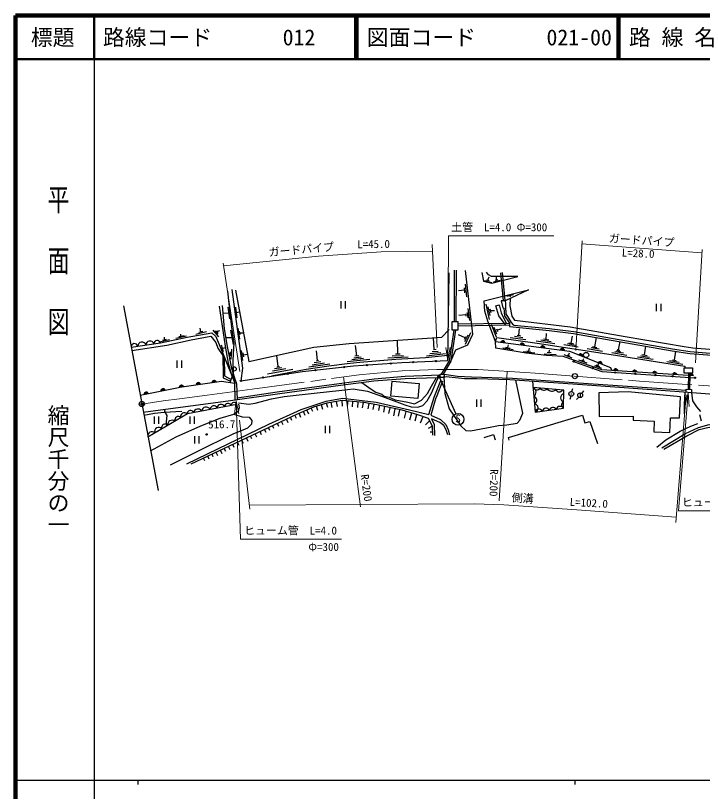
# Model space of a CAD drawing. Units: millimetres, scale not verified. Extents: x 40000 to 168222487, y 20000 to 95225744.
# Drawn here: x 40000 to 197222, y 202409 to 380000 of the extents above; entities that cross this region are included whole.
import ezdxf
from ezdxf.enums import TextEntityAlignment as Align

# ---------------------------------------------------------------- set-up
doc = ezdxf.new("R2010")
doc.units = ezdxf.units.MM
doc.header["$LTSCALE"] = 1000
doc.header["$PDMODE"] = 32
doc.header["$PDSIZE"] = 500
doc.linetypes.add('CHAIN', pattern=[18.5, 12, -1.5, 3.5, -1.5])
for name, color, linetype, lineweight in [('M-BGD', 7, 'Continuous', 25), ('M-BGD-EXST', 7, 'Continuous', 25), ('M-BMK', 2, 'CHAIN', 13), ('M-BMK-OTRS', 5, 'Continuous', 25), ('M-BMK-SRVR', 3, 'Continuous', 25), ('M-STR-HTXT', 7, 'Continuous', 13), ('M-TTL', 2, 'Continuous', 140), ('M-TTL-BAND', 7, 'Continuous', 25), ('M-TTL-LINE', 7, 'Continuous', 50)]:
    doc.layers.add(name, color=color, linetype=linetype, lineweight=lineweight)
doc.layers.add('M-OTRS', color=6, linetype='Continuous')
doc.layers.add('M-TTL-TXT', color=7, linetype='Continuous')
doc.styles.add('@ＭＳ ゴシック', font='')
doc.styles.add('ＭＳ ゴシック', font='')
doc.styles.get('@ＭＳ ゴシック').set_extended_font_data('@MS Gothic')
doc.styles.get('ＭＳ ゴシック').set_extended_font_data('MS Gothic')

# ---------------------------------------------------------------- blocks, each defined once
blk = doc.blocks.new('open_arrow')
at = {"color": 0, "linetype": 'Continuous', "lineweight": -2}
blk.add_lwpolyline([(7.5, 1.25), (0, 0), (7.5, -1.25)], dxfattribs=at)

msp = doc.modelspace()

# ---------------------------------------------------------------- hatches: boundary and pattern name
at = {"layer": 'M-BGD'}
for points in [[(152038, 305094, 0.82183), (151055, 305220)], [(156454, 304529, 0.82183), (155471, 304654)], [(161158, 303927, 0.82183), (160175, 304053)], [(165659, 303351, 0.82183), (164676, 303477)], [(169877, 301967, 0.82183), (168959, 302339)], [(174264, 300194, 0.82183), (173346, 300566)], [(177880, 298680, 0.82183), (176892, 298747)], [(182227, 298386, 0.82183), (181239, 298453)], [(186773, 298078, 0.82183), (185784, 298145)], [(191379, 297766, 0.82183), (190391, 297833)], [(195172, 297508, 0.82183), (194183, 297575)], [(78467, 295099, 0.82183), (77489, 294935)], [(82313, 295640, 0.82183), (81332, 295502)], [(85924, 296147, 0.82183), (84943, 296009)], [(70386, 293518, 0.82183), (69414, 293325)], [(74235, 294283, 0.82183), (73263, 294090)]]:
    msp.add_hatch(color=256, dxfattribs=at).paths.add_polyline_path(points)
h = msp.add_hatch(color=256, dxfattribs=at)
edge = h.paths.add_edge_path()
edge.add_ellipse((167195, 293403), major_axis=(30.8, -39.4), ratio=1, start_angle=127.49261, end_angle=-52.50739)
at = {"layer": 'M-BGD-EXST'}
msp.add_hatch(color=256, dxfattribs=at).paths.add_polyline_path([(137175, 297328, 1), (136675, 297328, 1)])

# ---------------------------------------------------------------- linework, layer by layer
at = {"layer": 'M-BGD'}
for p, q in [((140432, 309944), (140493, 321742)), ((140832, 309944), (140893, 321740)), ((148123, 319428), (148370, 320173)), ((150103, 319488), (150101, 320267)), ((151699, 314708), (151086, 321136)), ((152097, 314746), (151484, 321174)), ((142926, 318485), (143243, 315583)), ((147318, 319356), (148904, 318922)), ((147821, 319526), (148424, 319329)), ((149408, 319038), (150907, 319397)), ((149796, 319417), (150410, 319559)), ((142734, 317117), (141391, 316984)), ((142692, 317684), (142776, 316550)), ((152441, 315764), (153972, 316144)), ((114425, 314602), (114425, 312925)), ((115425, 314602), (115425, 312925)), ((153105, 315929), (153183, 315634)), ((88599, 313262), (88972, 310556)), ((90317, 313253), (90641, 310774)), ((143527, 312964), (143927, 310179)), ((147659, 313948), (148388, 310451)), ((148123, 313338), (148533, 311325)), ((148586, 312862), (148745, 312067)), ((186659, 313988), (186659, 312312)), ((187659, 313988), (187659, 312312)), ((88786, 311909), (87530, 311794)), ((90479, 312014), (91282, 312164)), ((143085, 311463), (141491, 311313)), ((143076, 311747), (143093, 311180)), ((143377, 311997), (143527, 310829)), ((148666, 312464), (149633, 312491)), ((141232, 309404), (153020, 309613)), ((141232, 309004), (153027, 309213)), ((148853, 309387), (149966, 306473)), ((81265, 307073), (83702, 307654)), ((81942, 307522), (82899, 307743)), ((82421, 307632), (82266, 308419)), ((85184, 307963), (86421, 306492)), ((85663, 307845), (86311, 307080)), ((86024, 307831), (86296, 307485)), ((86160, 307658), (86789, 307926)), ((89231, 307989), (89833, 304737)), ((90883, 308417), (91243, 305956)), ((91216, 307752), (91333, 306971)), ((91274, 307362), (92170, 307415)), ((142983, 304755), (144231, 307456)), ((149502, 308685), (150112, 307162)), ((150072, 308301), (150310, 307678)), ((150191, 307990), (151291, 308394)), ((155167, 306811), (155319, 308274)), ((73275, 305421), (75256, 305821)), ((73697, 305734), (74520, 305909)), ((74109, 305821), (74105, 306411)), ((76677, 306134), (79161, 306673)), ((77347, 306527), (78585, 306775)), ((77848, 306628), (77813, 307110)), ((89553, 306249), (88179, 306252)), ((127515, 302557), (127417, 305708)), ((135835, 303582), (135658, 306256)), ((142885, 306214), (141398, 306924)), ((142722, 305926), (143048, 306501)), ((142841, 305406), (143580, 306924)), ((153226, 306301), (156830, 305838)), ((154193, 306592), (156101, 306314)), ((154776, 306857), (155558, 306765)), ((159167, 305557), (163407, 304921)), ((160240, 305742), (162559, 305385)), ((160850, 305981), (162069, 305795)), ((161460, 305888), (161539, 307225)), ((167155, 304999), (167467, 306614)), ((172567, 304150), (172941, 306298)), ((87591, 303062), (87113, 304560)), ((87352, 303811), (87872, 304027)), ((118087, 302144), (117791, 304458)), ((151505, 303910), (153906, 303533)), ((152121, 304086), (153189, 303885)), ((152655, 303985), (152812, 304626)), ((157458, 303238), (157602, 303885)), ((165479, 304707), (168805, 304164)), ((166314, 304906), (168169, 304561)), ((166645, 305091), (167665, 304906)), ((170824, 303779), (174362, 303210)), ((171738, 303991), (173541, 303687)), ((172083, 304243), (173050, 304057)), ((178031, 303486), (178355, 305359)), ((183945, 302306), (184295, 304330)), ((89180, 302581), (88811, 302662)), ((89156, 302108), (89205, 303055)), ((89390, 301357), (89513, 303608)), ((92033, 301044), (91740, 303368)), ((92274, 301895), (92134, 302809)), ((92204, 302352), (93087, 302517)), ((100129, 299640), (99793, 302210)), ((109123, 301059), (108857, 303228)), ((117639, 302106), (118535, 302182)), ((126224, 302113), (128795, 302213)), ((126966, 302534), (128063, 302579)), ((134059, 302126), (138405, 302620)), ((134815, 302660), (137367, 302912)), ((135390, 303093), (136701, 303214)), ((135683, 303567), (136278, 303627)), ((156194, 303118), (158885, 302817)), ((157037, 303294), (157879, 303181)), ((161004, 302590), (163720, 302414)), ((161696, 302929), (162601, 302841)), ((162149, 302885), (162224, 303432)), ((165480, 302389), (167316, 301672)), ((166235, 302338), (166888, 302062)), ((166562, 302200), (166750, 302778)), ((176461, 302851), (179893, 302294)), ((177176, 303102), (179124, 302785)), ((177534, 303314), (178475, 303142)), ((177719, 303539), (178342, 303433)), ((182361, 301922), (185899, 301353)), ((183063, 302147), (185131, 301790)), ((183355, 302412), (184534, 302200)), ((190786, 301146), (191096, 303168)), ((76954, 301062), (76954, 299385)), ((77954, 301062), (77954, 299385)), ((107157, 299602), (111909, 300300)), ((107901, 300057), (110694, 300527)), ((108372, 300558), (109905, 300816)), ((108873, 301013), (109373, 301104)), ((115924, 300786), (121085, 301362)), ((117002, 301271), (119643, 301605)), ((117442, 301681), (119097, 301848)), ((125248, 301682), (129836, 301903)), ((168843, 301180), (170729, 300514)), ((169484, 301154), (170251, 300878)), ((169867, 301016), (170062, 301506)), ((173243, 299854), (173505, 300501)), ((189031, 300808), (192714, 300226)), ((189680, 301033), (191866, 300663)), ((190382, 301232), (191191, 301060)), ((97685, 298024), (103483, 299086)), ((98808, 298646), (101844, 299192)), ((99263, 299177), (100979, 299481)), ((99825, 299572), (100432, 299708)), ((172476, 299910), (174136, 299320)), ((172828, 300023), (173658, 299684)), ((122077, 296791), (115216, 295888)), ((129165, 297369), (122077, 296791)), ((137189, 297687), (129165, 297369)), ((194040, 298113), (193941, 294460)), ((194302, 294420), (194395, 298113)), ((90270, 292028), (90215, 295856)), ((115216, 295888), (99868, 293803)), ((99868, 293803), (90691, 292403)), ((167334, 293936), (167522, 294662)), ((169229, 293649), (169247, 292549)), ((169582, 293528), (170053, 294112)), ((111448, 290322), (111170, 291262)), ((112489, 290280), (112275, 291473)), ((113700, 290550), (113496, 291691)), ((114798, 290607), (114768, 291919)), ((116010, 290607), (116126, 291785)), ((117107, 290451), (117228, 291676)), ((118312, 290321), (118434, 291557)), ((119424, 290222), (119644, 291440)), ((145489, 292114), (145489, 290437)), ((146489, 292114), (146489, 290437)), ((167057, 292871), (166869, 292145)), ((168893, 292671), (168423, 292087)), ((107123, 288766), (106706, 289742)), ((108021, 289350), (107676, 290156)), ((109153, 289567), (108854, 290575)), ((110322, 289809), (109995, 290914)), ((120707, 289965), (120932, 291207)), ((121875, 289837), (122086, 290998)), ((123130, 289581), (123377, 290742)), ((124270, 289210), (124544, 290493)), ((125425, 288882), (125715, 290244)), ((126565, 288398), (126905, 289990)), ((127671, 288281), (127986, 289760)), ((71740, 288257), (71740, 286580)), ((72740, 288257), (72740, 286580)), ((79902, 288221), (79902, 286544)), ((80902, 288221), (80902, 286544)), ((103274, 287284), (102909, 288056)), ((104272, 287768), (103912, 288530)), ((105298, 288010), (104890, 288966)), ((106254, 288495), (105873, 289386)), ((128996, 287882), (129422, 289389)), ((130251, 287469), (130692, 289031)), ((131462, 287255), (131870, 288698)), ((132688, 286785), (133290, 288197)), ((197008, 287187), (196640, 288584)), ((99148, 285499), (98847, 286136)), ((100252, 285945), (99922, 286644)), ((101236, 286344), (100880, 287097)), ((102362, 286814), (101982, 287618)), ((110874, 286075), (110874, 284398)), ((111874, 286075), (111874, 284398)), ((133843, 286286), (134749, 287267)), ((134513, 285588), (135390, 286050)), ((95242, 283476), (94824, 284234)), ((96297, 284060), (95961, 284771)), ((97338, 284530), (96993, 285259)), ((98193, 285014), (97879, 285678)), ((134926, 284733), (135446, 284751)), ((80976, 283712), (80976, 282036)), ((81976, 283712), (81976, 282036)), ((92187, 282059), (91828, 282818)), ((93261, 282521), (92885, 283317)), ((94102, 283134), (93809, 283754)), ((88096, 280193), (87763, 280896)), ((89122, 280591), (88756, 281365)), ((90020, 281147), (89705, 281814)), ((91203, 281560), (90832, 282347)), ((84332, 278469), (84021, 279127)), ((85259, 278967), (84971, 279576)), ((86285, 279209), (85904, 280017)), ((87283, 279680), (86901, 280488)), ((83349, 278055), (83058, 278671))]:
    msp.add_line(p, q, dxfattribs=at)
for points in [[(139661, 300867), (140738, 303459), (143517, 304665), (144684, 307102), (143010, 321670)], [(89518, 317294), (91924, 299276), (91581, 296406), (105646, 298493), (117374, 299792), (128397, 300561), (138918, 301043), (139251, 321090)], [(146749, 321166), (147073, 319173), (148981, 318730), (154929, 320280), (148913, 320263), (148249, 320667), (147799, 321226)], [(89138, 296020), (89890, 298208), (89821, 301110), (90061, 305057), (89495, 308643), (89211, 311265), (88559, 316884)], [(90345, 317170), (93408, 300802), (108297, 304085), (116357, 304973), (137598, 306385), (139228, 308161)], [(149884, 305369), (148082, 310068), (147397, 312324), (147289, 314716), (157417, 317218), (152037, 314733), (151145, 314667), (151541, 313132), (151789, 313017), (151888, 311300), (153020, 309613), (153027, 309213), (153027, 308808), (162113, 307925), (167696, 307212), (175009, 305938), (190301, 303290), (194365, 302667), (204473, 301855), (220604, 300588), (231984, 299665)], [(152095, 314760), (152130, 314046), (152148, 313346), (152212, 311735), (153468, 309753), (153907, 309246), (154011, 309165), (162164, 308372), (167763, 307657), (175086, 306382), (190373, 303734), (194417, 303114), (204509, 302304), (220640, 301037), (231981, 300117)], [(153218, 315279), (153135, 313549), (153625, 311159), (154193, 310271), (166924, 308732), (179511, 306541), (192997, 304224), (195031, 303956), (206509, 303031), (223707, 301673), (230192, 301222), (230536, 301807), (230943, 315452)], [(86632, 313464), (87946, 304328), (88689, 300448), (89345, 297971), (90455, 296260), (89476, 299226), (88506, 304234), (87852, 308270), (87362, 313635)], [(152139, 309197), (150614, 311299), (149938, 313524), (150667, 313789), (151157, 311921), (152296, 309600)], [(66458, 304095), (73178, 305105), (79269, 306365), (84939, 307391), (85872, 306575), (87492, 302474), (90215, 295856)], [(140299, 307996), (139276, 301004), (137416, 297888)], [(140694, 307996), (139661, 300867), (137882, 297888)], [(66601, 303331), (74624, 304570), (80176, 305796), (84671, 306644), (85871, 305181), (86336, 303852), (87424, 302167)], [(149884, 305369), (150120, 306336), (159398, 304997), (177338, 302238), (193208, 299727), (193208, 299349)], [(195172, 297508), (174196, 298930), (165325, 301981), (161561, 302212), (156852, 302741), (149918, 303892), (149884, 305369), (166823, 303202), (176146, 299434), (176473, 298776)], [(87417, 302664), (87500, 297041), (89230, 296288)], [(138937, 302196), (133843, 301645), (127032, 301242), (118783, 300555), (115921, 300277), (111686, 299736), (106551, 298971), (98614, 297450)], [(87728, 301899), (87793, 297567), (89381, 296727)], [(167736, 300830), (174224, 298524), (195492, 297103)], [(69248, 289250), (89213, 291874), (100494, 293514), (114351, 295390), (122036, 296373), (129207, 296902), (136535, 297135), (138579, 297366), (142725, 296959), (145602, 296903), (153167, 296662), (169776, 295541), (190881, 294038), (214748, 292227)], [(91054, 291369), (93406, 291076), (94828, 291283), (98614, 292290), (101494, 292805), (108326, 293603), (114668, 294247), (117249, 294585), (120587, 294029), (123999, 292819), (129078, 290880), (130524, 290450), (132073, 290329), (133192, 290725), (134175, 291781), (135169, 293554), (136511, 296610), (136839, 297169)], [(119233, 296014), (121375, 294504), (122463, 293769), (123831, 293343), (124405, 292917), (125523, 292637), (126876, 292079), (129759, 291505), (131303, 291108), (132907, 291990), (134289, 293460), (135201, 295180), (136311, 297128)], [(138040, 297305), (138290, 293502), (139240, 289989), (141893, 286126), (143044, 284994), (144093, 284947), (148978, 285896), (150530, 286143), (152429, 286341), (154806, 286737), (155450, 287381), (156077, 289030), (154524, 296571)], [(138118, 297888), (141153, 297446), (144382, 297272), (153747, 296967), (168828, 295962), (193491, 294228)], [(68516, 293147), (78058, 295042), (87161, 296321), (90215, 295856)], [(79244, 277413), (97953, 286503), (105345, 289842), (111103, 291761), (114797, 292401), (122537, 291497), (130178, 289728), (134618, 288659), (135792, 292669), (137373, 296455)], [(90455, 296260), (90553, 295702), (90705, 292091)], [(137744, 296299), (136397, 292942), (136151, 292293), (135058, 288512), (137291, 287567), (138447, 286367), (139009, 285194), (139332, 284050)], [(158307, 296315), (158906, 289227), (165434, 290168), (165464, 294234), (158429, 294871)], [(193220, 293861), (193037, 291005), (193019, 288839)], [(193457, 293843), (193516, 294506), (194719, 294375), (194672, 293750)], [(194732, 293746), (194905, 291848), (195835, 290478), (196753, 289360)], [(135472, 283992), (135403, 286025), (134490, 287758), (132090, 288636), (128493, 289651), (122686, 290889), (119681, 291434), (114768, 291919), (111280, 291295), (108211, 290385), (104290, 288709), (80138, 277291)], [(70318, 283556), (79389, 288935), (90618, 291073)], [(74138, 289893), (74071, 289377), (74654, 288472), (74485, 287046), (74563, 286073)], [(89948, 288764), (91017, 289523), (91268, 290251), (91143, 291029)], [(69382, 288539), (71773, 288961), (74006, 289200), (78093, 289439)], [(70917, 280370), (76760, 283551), (82381, 286090), (86867, 287846), (89948, 288764), (91840, 288170), (93462, 288089), (94056, 287279), (94029, 286468), (93056, 285523), (92056, 285091), (89921, 284226), (84278, 281528), (75397, 277064)], [(152988, 282850), (152825, 283451), (169793, 288567), (170283, 286754), (171408, 287098), (173186, 282018)], [(138905, 284004), (138569, 285182), (138061, 286152), (137079, 286891), (135230, 287665), (135819, 286406), (135900, 283865)], [(186799, 281213), (188833, 282858), (192101, 284845), (194569, 286033), (196123, 286650)], [(187901, 281089), (193329, 284367), (196297, 285714), (198718, 286436), (201823, 286143), (204932, 285134), (208883, 282442), (211136, 280960), (212846, 279920), (215037, 279318), (218085, 279245), (224653, 280043), (250563, 283344), (258870, 284461), (264214, 284989), (270383, 285595), (277716, 285927), (284447, 286080), (291509, 286258), (295876, 286066), (300396, 285363), (303557, 285305)], [(188371, 280721), (193644, 283769), (196441, 285245), (198786, 285752), (201751, 285643), (204632, 284522), (208583, 281923), (210775, 280390), (212629, 279397), (215028, 278799), (218117, 278711), (224737, 279374), (250651, 282675), (258948, 283790), (264262, 284426), (270431, 284921), (277684, 285356), (284400, 285611), (291509, 285725), (295809, 285394), (300313, 284906), (303450, 284920)], [(147261, 283410), (149361, 284072), (149768, 282901)]]:
    msp.add_lwpolyline(points, dxfattribs=at)
for points in [[(139946, 309944), (141232, 309944), (141232, 307996), (139946, 307996)], [(193014, 299349), (194917, 299349), (194917, 298113), (193014, 298113)], [(137188, 297888), (138118, 297888), (138118, 297171), (137188, 297171)], [(126188, 296301), (132360, 295781), (132069, 292325), (125897, 292846)], [(173506, 293642), (173598, 288242), (181336, 288324), (181346, 287406), (186141, 287175), (186056, 284751), (189785, 284596), (189940, 287956), (191968, 287937), (192181, 292707), (180201, 293904)]]:
    msp.add_lwpolyline(points, close=True, dxfattribs=at)
for centre, radius in [((170597, 302301), 600), ((120453, 300006), 150), ((125893, 300386), 150), ((131003, 300680), 150), ((136241, 300920), 150), ((167736, 300830), 150), ((90026, 299115), 500), ((108649, 298826), 150), ((115210, 299552), 150), ((172068, 299291), 150), ((177247, 298322), 150), ((96645, 297158), 150), ((102331, 298001), 150), ((181867, 298014), 150), ((186415, 297710), 150), ((190425, 297442), 150), ((195492, 297103), 150), ((91581, 296406), 150), ((167195, 293403), 550), ((167195, 293403), 50), ((169238, 293099), 550), ((83719, 284145), 150)]:
    msp.add_circle(centre, radius, dxfattribs=at)
for centre, radius, start, end in [((70758, 304572), 940, 18.79806, 178.30478), ((72439, 304821), 792, 21.01304, 176.08981), ((151534, 305060), 505, 3.87869, 161.53688), ((67225, 304143), 769, 13.53474, 183.56812), ((68916, 304325), 943, 16.97988, 180.12298), ((155950, 304495), 505, 3.87869, 161.53688), ((160654, 303893), 505, 3.87869, 161.53688), ((165155, 303317), 505, 3.87869, 161.53688), ((169381, 302062), 505, 349.16416, 146.82235), ((173768, 300289), 505, 349.16416, 146.82235), ((177380, 298616), 505, 7.29392, 164.95211), ((181726, 298322), 505, 7.29392, 164.95211), ((186272, 298014), 505, 7.29392, 164.95211), ((190878, 297701), 505, 7.29392, 164.95211), ((194671, 297444), 505, 7.29392, 164.95211), ((77994, 294921), 505, 20.7251, 178.38329), ((81836, 295474), 505, 19.16849, 176.82668), ((85447, 295981), 505, 19.16849, 176.82668), ((157906, 293769), 1219, 305.06229, 64.59588), ((69919, 293326), 505, 22.4054, 180.06359), ((73768, 294090), 505, 22.4054, 180.06359), ((159312, 295138), 826, 204.13998, 330.11485), ((160907, 295313), 1056, 213.74171, 315.91495), ((162769, 295404), 1378, 216.84339, 312.81326), ((164454, 294630), 785, 197.50897, 332.14768), ((165750, 292494), 1030, 106.43057, 252.71379), ((90016, 290774), 671, 26.40584, 175.15294), ((158457, 291938), 847, 289.85197, 79.8062), ((165636, 290838), 700, 105.91998, 253.22438), ((80061, 288797), 826, 29.16747, 176.77647), ((81756, 288938), 1008, 36.6115, 164.94727), ((83630, 289289), 1093, 34.80294, 166.75584), ((85396, 289794), 877, 29.37514, 172.18364), ((87040, 290109), 887, 29.01606, 172.54273), ((88641, 290375), 841, 32.82235, 168.73642), ((158628, 290168), 980, 286.47197, 83.1862), ((159779, 289027), 895, 29.35915, 167.04136), ((161414, 289237), 885, 31.344, 165.05654), ((163027, 289338), 929, 39.16283, 157.23768), ((164655, 289599), 965, 36.1841, 160.21642), ((77269, 287383), 831, 48.37493, 192.95875), ((78644, 288230), 853, 46.02117, 195.31251), ((74242, 285697), 821, 41.89272, 199.44096), ((75877, 286348), 1028, 55.57773, 185.75594), ((71260, 283789), 970, 47.41213, 193.92155), ((72784, 284808), 920, 42.00653, 199.32713)]:
    msp.add_arc(centre, radius, start, end, dxfattribs=at)
at = {"layer": 'M-BGD-EXST'}
msp.add_line((136925, 297328), (140794, 288847), dxfattribs=at)
for centre, radius in [((136925, 297328), 250), ((141283, 287589), 1350)]:
    msp.add_circle(centre, radius, dxfattribs=at)
at = {"layer": 'M-BMK'}
msp.add_lwpolyline([(68903, 291084), (73785, 291803), (77496, 292305), (83842, 293129), (94186, 294475), (112333, 296917), (118629, 297772), (128484, 298660), (136428, 299014), (145818, 298970), (157960, 298198), (166865, 297559), (182816, 296322), (202450, 294958)], dxfattribs=at)
at = {"layer": 'M-BMK-OTRS'}
msp.add_line((64686, 313522), (72619, 271314), dxfattribs=at)
at = {"layer": 'M-BMK-SRVR'}
for centre in [(168007, 297470), (68903, 291084)]:
    msp.add_circle(centre, 600, dxfattribs=at)
at = {"layer": 'M-OTRS'}
msp.add_point((68966, 291063), dxfattribs=at)
at = {"layer": 'M-STR-HTXT'}
for p, q in [((136526, 304044), (135320, 327618)), ((168216, 303371), (169655, 328404)), ((169617, 327737), (197095, 325689)), ((197138, 326420), (195593, 300507)), ((87496, 323339), (91341, 298496)), ((152494, 298546), (150678, 268946)), ((115073, 297289), (118933, 267572)), ((191130, 263941), (193484, 293176)), ((93660, 267000), (91238, 287403))]:
    msp.add_line(p, q, dxfattribs=at)
for points in [[(138947, 301009), (139076, 329579), (163213, 329579)], [(87598, 322679), (109356, 324962), (123683, 325908), (135400, 326059)], [(193945, 293554), (191720, 266636), (214763, 266636)], [(90513, 291848), (91482, 260159), (114575, 260159)], [(93542, 267953), (144999, 268215), (151724, 268035), (168430, 266838), (191233, 265227)]]:
    msp.add_lwpolyline(points, dxfattribs=at)
at = {"layer": 'M-TTL'}
for p, q in [((40000, 380000), (40000, 20000)), ((680000, 380000), (40000, 380000))]:
    msp.add_line(p, q, dxfattribs=at)
at = {"layer": 'M-TTL-BAND'}
for p, q in [((58000, 370000), (58000, 20000)), ((40000, 205000), (579000, 205000)), ((68000, 205000), (68000, 204000)), ((168000, 205000), (168000, 204000))]:
    msp.add_line(p, q, dxfattribs=at)
at = {"layer": 'M-TTL-LINE'}
for p, q in [((58000, 380000), (58000, 370000)), ((117750, 380000), (117750, 370000)), ((118250, 380000), (118250, 370000)), ((177750, 380000), (177750, 370000)), ((178250, 380000), (178250, 370000)), ((40000, 370000), (680000, 370000))]:
    msp.add_line(p, q, dxfattribs=at)

# ---------------------------------------------------------------- block references
at = {"layer": 'M-STR-HTXT', "xscale": 400, "yscale": 400}
for p, rotation in [((138947, 301009), 89.7), ((193945, 293554), 265.3), ((90513, 291848), 271.8)]:
    msp.add_blockref('open_arrow', p, dxfattribs=dict(at, rotation=rotation))

# ---------------------------------------------------------------- texts
at = {"layer": 'M-BGD', "style": 'ＭＳ ゴシック'}
msp.add_text('516.7', height=1833, rotation=0.759, dxfattribs=at).set_placement((84106, 284947), align=Align.BOTTOM_LEFT)
at = {"layer": 'M-BGD-EXST', "style": 'ＭＳ ゴシック'}
msp.add_text('S', height=1833, rotation=358.508, dxfattribs=at).set_placement((140628, 286297), align=Align.BOTTOM_LEFT)
at = {"layer": 'M-STR-HTXT', "style": 'ＭＳ ゴシック'}
for s, p in [('土管\u3000L=4.0 Φ=300', (139713, 330079)), ('ヒューム管\u3000L=4.0', (192513, 267136)), ('ヒューム管\u3000L=4.0', (92325, 260659))]:
    msp.add_text(s, height=1833, dxfattribs=at).set_placement(p, align=Align.BOTTOM_LEFT)
for s, rotation, p in [('L=45.0', 0.845, (118223, 326166)), ('ガードパイプ', 355.899, (175712, 327607)), ('ガードパイプ', 5.144, (98066, 324317)), ('L=28.0', 357.153, (178695, 324307)), ('R=200', 268.675, (148090, 276192)), ('R=200', 277.66, (118456, 274792)), ('側溝', 355.811, (153470, 268261)), ('L=102.0', 356.92, (166771, 267241)), ('Φ=300', 0.255, (107021, 256886))]:
    msp.add_text(s, height=1833, rotation=rotation, dxfattribs=at).set_placement(p, align=Align.BOTTOM_LEFT)
at = {"layer": 'M-TTL-BAND', "style": '@ＭＳ ゴシック', "width": 1.4}
msp.add_text('平  面  図', height=3666, rotation=270, dxfattribs=at).set_placement((49777, 306475), align=Align.MIDDLE_RIGHT)
at = {"layer": 'M-TTL-BAND', "style": '@ＭＳ ゴシック'}
msp.add_text('縮尺千分の一', height=3666, rotation=270, dxfattribs=at).set_placement((49777, 261030), align=Align.MIDDLE_RIGHT)
at = {"layer": 'M-TTL-TXT', "style": 'ＭＳ ゴシック'}
msp.add_text('標題', height=3666, dxfattribs=at).set_placement((48500, 375000), align=Align.MIDDLE_CENTER)
for s, p in [('路線コード', (60000, 375000)), ('012', (101142, 375000)), ('図面コード', (120380, 375000)), ('021-00', (161521, 375000)), ('路 線 名', (180380, 375000))]:
    msp.add_text(s, height=3666, dxfattribs=at).set_placement(p, align=Align.MIDDLE_LEFT)

doc.saveas('drawing.dxf')
